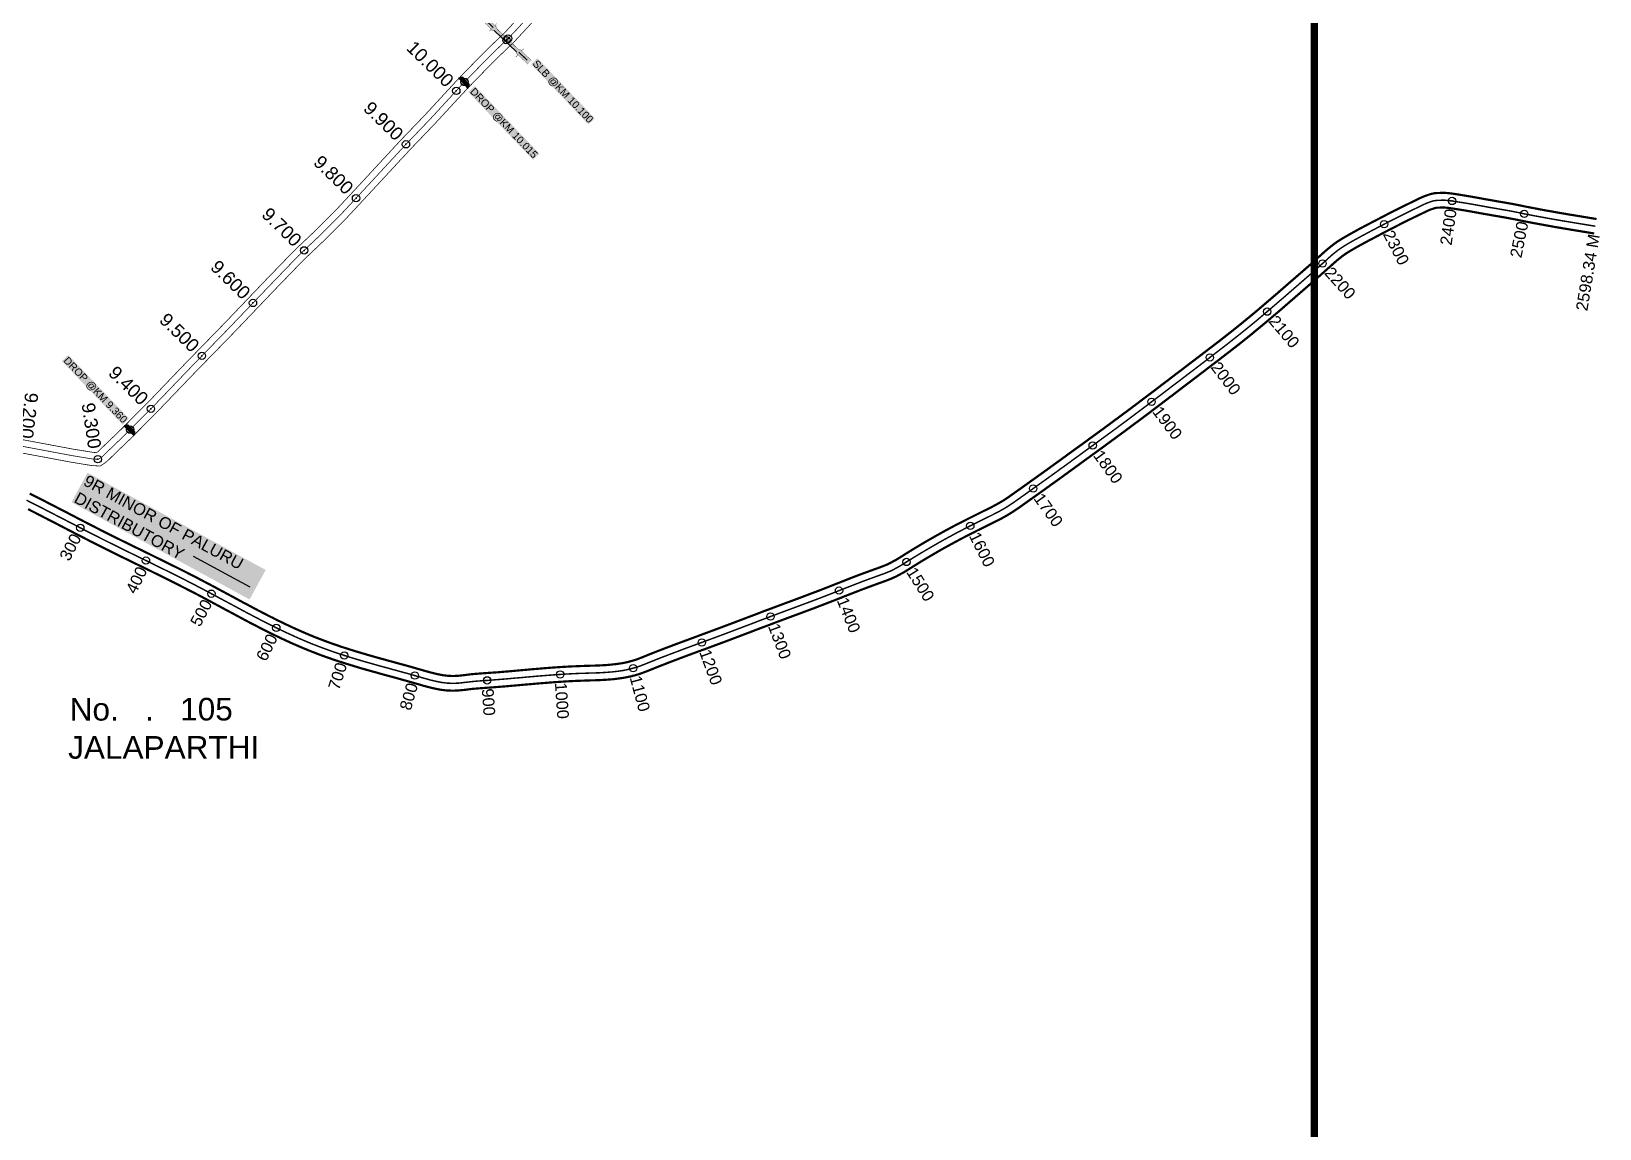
# Model space of a CAD drawing. Header units: inches. Extents: x 198958 to 218693, y 1596361 to 1611769.
# Drawn here: x 206485 to 208623, y 1604551 to 1606047 of the extents above; entities that cross this region are included whole.
import ezdxf
from ezdxf.enums import TextEntityAlignment as Align

# ---------------------------------------------------------------- set-up
doc = ezdxf.new("R2010")
doc.units = ezdxf.units.IN
doc.header["$LTSCALE"] = 15
doc.header["$MEASUREMENT"] = 0
doc.header["$PDMODE"] = 32
doc.header["$PDSIZE"] = 10
doc.linetypes.add('ACAD_ISO02W100', pattern=[15, 12, -3])
doc.linetypes.add('HIDDEN2', pattern=[0.1875, 0.125, -0.0625])
for name, color, linetype in [('CANAL1', 7, 'Continuous'), ('CHANAGE', 1, 'Continuous'), ('CSMark', 72, 'Continuous'), ('PAPER SIZE', 5, 'Continuous'), ('STRUCTURE', 5, 'Continuous'), ('TEXT', 1, 'Continuous'), ('text2', 7, 'Continuous')]:
    doc.layers.add(name, color=color, linetype=linetype)
doc.styles.get("Standard").update_dxf_attribs({"font": 'arial.ttf'})
doc.dimstyles.get("Standard").update_dxf_attribs({"dimtxt": 0.18, "dimasz": 0.18, "dimexe": 0.18, "dimexo": 0.0625, "dimgap": 0.09, "dimtad": 0, "dimtih": 1, "dimtoh": 1, "dimdec": 4, "dimzin": 0, "dimdsep": 46, "dimtxsty": 'Standard', "dimcen": 0.09, "dimadec": 0, "dimazin": 0, "dimtfac": 1, "dimtdec": 4, "dimtofl": 0, "dimtmove": 0, "dimatfit": 3, "dimfxl": 1, "dimtolj": 1, "dimtzin": 0, "dimarcsym": 0})

# ---------------------------------------------------------------- blocks, each defined once
blk = doc.blocks.new('DROP')
h = blk.add_hatch()
h.set_pattern_fill('ANSI31', color=1, scale=10, angle=45)
h.set_pattern_definition([(90, (-324.4107, -25.7687), (-1.25, 0), [])])
h.paths.add_polyline_path([(-9.9, -4.3), (-13.8, 4.1), (13.8, 4.1), (10.2, -4.3)])
at = {"layer": 'STRUCTURE', "color": 5, "const_width": 0.49}
blk.add_lwpolyline([(-9.9, -4.3), (-13.8, 4.1), (13.8, 4.1), (10.2, -4.3), (-9.9, -4.3)], dxfattribs=at)
at = {"layer": 'STRUCTURE', "color": 5}
blk.add_circle((0, 0), 1.33, dxfattribs=at)
blk = doc.blocks.new('SLB')
at = {"layer": 'STRUCTURE'}
h = blk.add_hatch(dxfattribs=at)
h.set_pattern_fill('DOTS', color=6, scale=20, angle=320.3722, style=0)
h.set_pattern_definition([(320.372247934, (-159.4327, -72.9564), (1.2786241598, 0.5641323054), [0, -1.25])])
h.paths.add_polyline_path([(769699.5, 1706871.1), (769699.5, 1706861.1), (769729.1, 1706861.1), (769732.1, 1706863.1), (769792.1, 1706863.1), (769795.1, 1706861.1), (769824.7, 1706861.1), (769824.7, 1706871.1), (769795.1, 1706871.1), (769792.1, 1706869.1), (769732.1, 1706869.1), (769729.1, 1706871.1)])
at = {"layer": 'STRUCTURE', "color": 6, "linetype": 'ACAD_ISO02W100', "ltscale": 0.5, "const_width": 0.5}
for points in [[(769699.5, 1706871.1), (769729.1, 1706871.1)], [(769795.1, 1706871.1), (769824.7, 1706871.1)], [(769699.5, 1706861.1), (769729.1, 1706861.1)], [(769795.1, 1706861.1), (769824.7, 1706861.1)]]:
    blk.add_lwpolyline(points, dxfattribs=at)
at = {"layer": 'STRUCTURE', "color": 6, "const_width": 0.628}
for points in [[(769726.1, 1706877.1), (769726.1, 1706873.1), (769732.1, 1706869.1), (769792.1, 1706869.1), (769798.1, 1706873.1), (769798.1, 1706877.1)], [(769726.1, 1706855.1), (769726.1, 1706859.1), (769732.1, 1706863.1), (769792.1, 1706863.1), (769798.1, 1706859.1), (769798.1, 1706855.1)]]:
    blk.add_lwpolyline(points, dxfattribs=at)
at = {"layer": 'STRUCTURE', "color": 6}
blk.add_lwpolyline([(769732.1, 1706863.1), (769792.1, 1706863.1)], dxfattribs=at)
blk.add_lwpolyline([(769732.1, 1706863.1), (769792.1, 1706863.1)], dxfattribs=at)
at = {"layer": 'STRUCTURE', "color": 0}
blk.add_circle((769762.1, 1706866.1), 1.24, dxfattribs=at)
for points in [[(769703.8, 1706866), (769726.7, 1706866)], [(769818.6, 1706865.8), (769795.7, 1706865.8)]]:
    blk.add_leader(points, dimstyle='Standard', override={"dimasz": 10, "dimgap": 0.09, "dimtad": 0}, dxfattribs=at)

msp = doc.modelspace()

# ---------------------------------------------------------------- linework, layer by layer
at = {"layer": 'CANAL1', "color": 200, "const_width": 1}
for points in [[(206413.6, 1605483.3), (206539.3, 1605459.8), (206556.4, 1605457), (206567.9, 1605455.1), (206579, 1605454.6), (206588, 1605460.7), (206597.5, 1605470.1), (206619.7, 1605491.4), (206655.4, 1605527.3), (206707.3, 1605581.4), (206760.8, 1605636.3), (206818.5, 1605696.7), (206855.6, 1605735.1), (206881.9, 1605760.1), (206914.2, 1605792.3), (206952.7, 1605833.7), (207001.3, 1605886.2), (207035.6, 1605922), (207078.8, 1605968.8), (207114.1, 1606005.1), (207130.9, 1606021.4), (207143.1, 1606033.1), (207169.7, 1606061.7)], [(206416.9, 1605501), (206542.4, 1605477.5), (206559.3, 1605474.8), (206569.7, 1605473.1), (206573.9, 1605472.9), (206576.5, 1605474.7), (206584.9, 1605483), (206607.1, 1605504.3), (206642.6, 1605539.9), (206694.4, 1605594), (206747.8, 1605648.8), (206805.5, 1605709.2), (206842.9, 1605747.9), (206869.4, 1605773), (206901.3, 1605804.8), (206939.5, 1605845.9), (206988.2, 1605898.6), (207022.5, 1605934.3), (207065.7, 1605981.2), (207101.4, 1606017.9), (207118.4, 1606034.4), (207130.3, 1606045.7), (207156.8, 1606074.2)]]:
    msp.add_lwpolyline(points, dxfattribs=at)
at = {"layer": 'CANAL1', "color": 1, "linetype": 'HIDDEN2', "ltscale": 4, "const_width": 1}
msp.add_lwpolyline([(206415.3, 1605492.2), (206540.9, 1605468.7), (206557.9, 1605465.9), (206568.8, 1605464.1), (206576.4, 1605463.8), (206582.3, 1605467.7), (206591.2, 1605476.6), (206613.4, 1605497.9), (206649, 1605533.6), (206700.9, 1605587.7), (206754.3, 1605642.6), (206812, 1605702.9), (206849.2, 1605741.5), (206875.7, 1605766.6), (206907.8, 1605798.6), (206946.1, 1605839.8), (206994.8, 1605892.4), (207029.1, 1605928.2), (207072.2, 1605975), (207107.8, 1606011.5), (207124.6, 1606027.9), (207136.7, 1606039.4), (207163.2, 1606067.9)], dxfattribs=at)
at = {"layer": 'CANAL1', "color": 200, "linetype": 'ByBlock', "ltscale": 40, "const_width": 3}
for points in [[(206482.8, 1605417), (206489.7, 1605413.5), (206496.6, 1605410), (206503.5, 1605406.5), (206510.4, 1605402.9), (206515.2, 1605400.5), (206524.2, 1605395.8), (206531.1, 1605392.3), (206538, 1605388.7), (206544.9, 1605385.1), (206551.7, 1605381.5), (206558.6, 1605378), (206565.5, 1605374.4), (206572.4, 1605370.9), (206581.8, 1605366.1), (206586.1, 1605363.9), (206593, 1605360.5), (206600, 1605357), (206606.9, 1605353.6), (206613.8, 1605350.2), (206620.8, 1605346.8), (206627.7, 1605343.4), (206634.7, 1605340), (206641.7, 1605336.6), (206648.6, 1605333.2), (206655.6, 1605329.7), (206662.6, 1605326.3), (206669.5, 1605322.9), (206676.5, 1605319.4), (206683.5, 1605316), (206690.4, 1605312.5), (206697.4, 1605309), (206704.3, 1605305.4), (206711.3, 1605301.9), (206716.2, 1605299.3), (206725.1, 1605294.6), (206732, 1605291), (206738.9, 1605287.3), (206745.7, 1605283.6), (206752.6, 1605279.9), (206759.4, 1605276.3), (206766.2, 1605272.6), (206773, 1605268.9), (206779.9, 1605265.3), (206786.7, 1605261.6), (206793.5, 1605258), (206800.4, 1605254.5), (206807.2, 1605250.9), (206814.1, 1605247.5), (206820.9, 1605244), (206827.8, 1605240.7), (206834.7, 1605237.4), (206841.7, 1605234.1), (206848.6, 1605231), (206855.6, 1605227.9), (206862.6, 1605224.9), (206871.6, 1605221.2), (206876.8, 1605219.2), (206883.9, 1605216.5), (206891.1, 1605213.8), (206898.3, 1605211.3), (206905.5, 1605208.8), (206912.8, 1605206.4), (206920.1, 1605204.1), (206927.4, 1605201.8), (206934.8, 1605199.6), (206941.6, 1605197.6), (206949.5, 1605195.3), (206956.9, 1605193.2), (206964.3, 1605191.2), (206971.7, 1605189.1), (206979.2, 1605187.1), (206986.7, 1605185), (206994.2, 1605183), (207001.7, 1605180.9), (207009.3, 1605178.7), (207013.8, 1605177.4), (207024.3, 1605174.4), (207031.7, 1605172.4), (207038.9, 1605170.7), (207045.9, 1605169.3), (207052.9, 1605168.5), (207059.7, 1605168.2), (207066.6, 1605168.5), (207074, 1605169.3), (207083.5, 1605170.5), (207089.7, 1605171.1), (207097.6, 1605171.7), (207108.9, 1605172.5), (207113, 1605172.8), (207120.7, 1605173.3), (207128.4, 1605174), (207136.1, 1605174.6), (207143.8, 1605175.3), (207151.5, 1605176), (207158.5, 1605176.6), (207167, 1605177.4), (207174.7, 1605178), (207182.5, 1605178.7), (207190.2, 1605179.3), (207198, 1605179.9), (207205.8, 1605180.4), (207213.6, 1605180.9), (207221.4, 1605181.3), (207229.3, 1605181.6), (207233.8, 1605181.8), (207245, 1605182.2), (207252.8, 1605182.4), (207260.5, 1605182.7), (207268.1, 1605183.1), (207275.6, 1605183.8), (207283, 1605184.6), (207290.2, 1605185.7), (207297.2, 1605187.1), (207305.6, 1605189.4), (207310.9, 1605191.1), (207317.8, 1605193.8), (207328.1, 1605198), (207332.2, 1605199.6), (207339.5, 1605202.5), (207346.8, 1605205.3), (207351.6, 1605207.1), (207361.3, 1605210.8), (207368.6, 1605213.5), (207375.1, 1605215.9), (207383.2, 1605218.9), (207390.5, 1605221.6), (207397.7, 1605224.3), (207405, 1605227), (207412.3, 1605229.7), (207422, 1605233.3), (207426.8, 1605235.1), (207434, 1605237.8), (207441.2, 1605240.5), (207448.5, 1605243.3), (207455.7, 1605246), (207463, 1605248.8), (207470.2, 1605251.5), (207477.5, 1605254.3), (207484.7, 1605257.1), (207492.1, 1605259.8), (207499.3, 1605262.5), (207506.6, 1605265.2), (207513.8, 1605267.9), (207521.1, 1605270.6), (207528.4, 1605273.3), (207535.6, 1605276), (207542.9, 1605278.8), (207550.1, 1605281.5), (207557.3, 1605284.2), (207562.2, 1605286.1), (207571.7, 1605289.8), (207578.9, 1605292.7), (207586.1, 1605295.5), (207593.3, 1605298.3), (207600.5, 1605301.2), (207607.8, 1605304), (207615.1, 1605306.8), (207622.5, 1605309.5), (207632.4, 1605313.1), (207637.2, 1605314.8), (207644.3, 1605317.4), (207651.1, 1605320.1), (207654.6, 1605321.8), (207663.7, 1605326.7), (207670.1, 1605330.6), (207675.2, 1605333.9), (207683.3, 1605338.9), (207690, 1605343), (207696.7, 1605347), (207703.4, 1605351), (207710.2, 1605354.9), (207717, 1605358.8), (207723.8, 1605362.6), (207730.7, 1605366.4), (207740.7, 1605371.8), (207744.5, 1605373.8), (207751.5, 1605377.4), (207758.4, 1605380.9), (207765.4, 1605384.4), (207772.3, 1605387.9), (207779.3, 1605391.4), (207785.6, 1605394.5), (207793.1, 1605398.2), (207799.7, 1605401.7), (207807, 1605405.8), (207812.4, 1605409.2), (207818.6, 1605413.4), (207827, 1605419.4), (207831.1, 1605422.3), (207837.4, 1605426.8), (207843.7, 1605431.3), (207850, 1605435.8), (207856.3, 1605440.3), (207862.6, 1605444.8), (207867.6, 1605448.4), (207875.2, 1605453.9), (207881.4, 1605458.4), (207887.7, 1605462.9), (207894, 1605467.5), (207900.2, 1605472.1), (207908.1, 1605477.8), (207912.8, 1605481.2), (207919.1, 1605485.7), (207925.3, 1605490.3), (207931.6, 1605494.9), (207937.8, 1605499.4), (207944.1, 1605504), (207950.3, 1605508.6), (207956.6, 1605513.2), (207962.8, 1605517.8), (207968.5, 1605522), (207975.2, 1605527), (207981.4, 1605531.6), (207987.6, 1605536.3), (207993.8, 1605540.9), (207999.9, 1605545.6), (208006.1, 1605550.2), (208012.3, 1605554.9), (208018.5, 1605559.6), (208024.6, 1605564.3), (208028.3, 1605567.1), (208037, 1605573.7), (208043.1, 1605578.4), (208049.3, 1605583.1), (208055.5, 1605587.8), (208061.6, 1605592.5), (208067.8, 1605597.2), (208073.9, 1605601.9), (208080.1, 1605606.6), (208087.8, 1605612.5), (208092.4, 1605616), (208098.5, 1605620.7), (208104.7, 1605625.4), (208110.8, 1605630.2), (208116.8, 1605634.9), (208122.9, 1605639.7), (208127.1, 1605643.1), (208134.9, 1605649.3), (208140.8, 1605654.2), (208146.8, 1605659.1), (208152.7, 1605664), (208158.6, 1605669), (208165.4, 1605674.8), (208170.3, 1605679), (208176.2, 1605684.1), (208182.1, 1605689.1), (208187.9, 1605694.2), (208193.8, 1605699.3), (208199.6, 1605704.4), (208203.1, 1605707.4), (208211.3, 1605714.5), (208217.2, 1605719.6), (208223, 1605724.7), (208228.8, 1605729.7), (208234.5, 1605734.9), (208240.5, 1605740.3), (208246, 1605745.3), (208252.1, 1605750.6), (208260.1, 1605757), (208265.3, 1605760.7), (208272.2, 1605765), (208282.4, 1605770.9), (208286.1, 1605772.9), (208292.9, 1605776.7), (208299.8, 1605780.4), (208304.6, 1605782.9), (208313.6, 1605787.6), (208320.5, 1605791.2), (208326.9, 1605794.5), (208334.3, 1605798.4), (208341.3, 1605801.9), (208349.3, 1605806), (208355.2, 1605808.9), (208362.2, 1605812.3), (208371.8, 1605817), (208376.4, 1605819.3), (208384.1, 1605822.7), (208392.4, 1605825.5), (208397.9, 1605826.7), (208410.6, 1605827.2), (208419.4, 1605826.4), (208425.6, 1605825.5), (208435.2, 1605824), (208442.9, 1605822.7), (208450.5, 1605821.4), (208458.3, 1605820), (208465.9, 1605818.6), (208475.1, 1605817), (208481.1, 1605815.9), (208488.8, 1605814.6), (208499.8, 1605812.7), (208504.2, 1605811.9), (208511.9, 1605810.4), (208519.5, 1605808.8), (208524.5, 1605807.8), (208534.6, 1605805.9), (208542.2, 1605804.4), (208549.8, 1605803), (208557.4, 1605801.7), (208565, 1605800.3), (208573.4, 1605798.9), (208580.2, 1605797.7), (208587.8, 1605796.5), (208598, 1605794.8), (208603.1, 1605793.9), (208610.8, 1605792.7), (208618.4, 1605791.4)], [(206480.6, 1605395.7), (206487.5, 1605392.2), (206494.4, 1605388.7), (206501.3, 1605385.1), (206506, 1605382.7), (206515, 1605378.1), (206521.9, 1605374.5), (206528.8, 1605370.9), (206535.6, 1605367.4), (206542.5, 1605363.8), (206549.4, 1605360.2), (206556.3, 1605356.7), (206563.3, 1605353.1), (206572.7, 1605348.3), (206577.1, 1605346.1), (206584.1, 1605342.6), (206591.1, 1605339.1), (206598, 1605335.7), (206605, 1605332.2), (206612, 1605328.8), (206618.9, 1605325.4), (206625.9, 1605322), (206632.9, 1605318.6), (206639.8, 1605315.2), (206646.8, 1605311.8), (206653.7, 1605308.4), (206660.7, 1605305), (206667.6, 1605301.5), (206674.5, 1605298.1), (206681.4, 1605294.6), (206688.3, 1605291.1), (206695.2, 1605287.6), (206702.1, 1605284.1), (206706.9, 1605281.6), (206715.8, 1605277), (206722.6, 1605273.3), (206729.4, 1605269.7), (206736.2, 1605266), (206743.1, 1605262.3), (206749.9, 1605258.6), (206756.7, 1605255), (206763.6, 1605251.3), (206770.5, 1605247.6), (206777.3, 1605243.9), (206784.2, 1605240.3), (206791.2, 1605236.7), (206798.1, 1605233.1), (206805.1, 1605229.6), (206812.1, 1605226.1), (206819.1, 1605222.7), (206826.2, 1605219.3), (206833.3, 1605216), (206840.5, 1605212.7), (206847.7, 1605209.6), (206854.9, 1605206.5), (206864.2, 1605202.7), (206869.5, 1605200.6), (206876.9, 1605197.7), (206884.3, 1605195), (206891.7, 1605192.4), (206899.1, 1605189.8), (206906.6, 1605187.4), (206914.1, 1605185), (206921.6, 1605182.7), (206929.1, 1605180.4), (206936, 1605178.3), (206944, 1605176.1), (206951.5, 1605174), (206959, 1605171.9), (206966.4, 1605169.8), (206973.9, 1605167.8), (206981.4, 1605165.8), (206988.8, 1605163.7), (206996.3, 1605161.6), (207003.8, 1605159.5), (207008.3, 1605158.2), (207018.9, 1605155.1), (207026.7, 1605153), (207034.7, 1605151.1), (207042.8, 1605149.5), (207051.2, 1605148.5), (207059.8, 1605148.2), (207068.2, 1605148.6), (207076.3, 1605149.4), (207085.7, 1605150.6), (207091.5, 1605151.1), (207099.1, 1605151.7), (207110.3, 1605152.5), (207114.5, 1605152.8), (207122.3, 1605153.4), (207130.1, 1605154), (207137.8, 1605154.7), (207145.6, 1605155.4), (207153.3, 1605156.1), (207160.3, 1605156.7), (207168.7, 1605157.4), (207176.4, 1605158.1), (207184.1, 1605158.7), (207191.7, 1605159.3), (207199.4, 1605159.9), (207207.1, 1605160.4), (207214.7, 1605160.9), (207222.4, 1605161.3), (207230.1, 1605161.7), (207234.5, 1605161.8), (207245.7, 1605162.2), (207253.5, 1605162.4), (207261.5, 1605162.7), (207269.5, 1605163.2), (207277.5, 1605163.8), (207285.6, 1605164.8), (207293.7, 1605166), (207301.8, 1605167.6), (207311.4, 1605170.2), (207317.6, 1605172.3), (207325.2, 1605175.2), (207335.6, 1605179.4), (207339.6, 1605181), (207346.8, 1605183.8), (207353.9, 1605186.6), (207358.7, 1605188.4), (207368.4, 1605192.1), (207375.6, 1605194.8), (207382, 1605197.2), (207390.1, 1605200.2), (207397.4, 1605202.9), (207404.7, 1605205.5), (207411.9, 1605208.2), (207419.2, 1605210.9), (207429, 1605214.5), (207433.8, 1605216.3), (207441.1, 1605219.1), (207448.3, 1605221.8), (207455.6, 1605224.6), (207462.8, 1605227.3), (207470.1, 1605230.1), (207477.3, 1605232.9), (207484.6, 1605235.6), (207491.8, 1605238.3), (207499.1, 1605241.1), (207506.3, 1605243.8), (207513.6, 1605246.5), (207520.8, 1605249.2), (207528.1, 1605251.9), (207535.4, 1605254.6), (207542.6, 1605257.3), (207549.9, 1605260), (207557.2, 1605262.8), (207564.5, 1605265.6), (207569.4, 1605267.5), (207579, 1605271.2), (207586.2, 1605274), (207593.4, 1605276.9), (207600.6, 1605279.7), (207607.8, 1605282.5), (207615, 1605285.3), (207622.2, 1605288), (207629.4, 1605290.7), (207639.2, 1605294.3), (207643.9, 1605296), (207651.4, 1605298.7), (207659, 1605301.8), (207663.6, 1605303.9), (207673.8, 1605309.4), (207680.7, 1605313.7), (207685.8, 1605316.9), (207693.8, 1605321.9), (207700.3, 1605325.9), (207706.9, 1605329.8), (207713.5, 1605333.7), (207720.2, 1605337.6), (207726.8, 1605341.4), (207733.5, 1605345.1), (207740.2, 1605348.8), (207750.1, 1605354.1), (207753.8, 1605356.1), (207760.6, 1605359.6), (207767.5, 1605363.1), (207774.3, 1605366.6), (207781.3, 1605370), (207788.2, 1605373.4), (207794.5, 1605376.6), (207802.2, 1605380.4), (207809.3, 1605384.1), (207817.2, 1605388.7), (207823.3, 1605392.5), (207829.9, 1605396.9), (207838.6, 1605403.1), (207842.7, 1605406), (207849, 1605410.5), (207855.4, 1605415), (207861.7, 1605419.5), (207868, 1605424), (207874.3, 1605428.6), (207879.3, 1605432.2), (207886.9, 1605437.6), (207893.2, 1605442.2), (207899.5, 1605446.8), (207905.7, 1605451.3), (207912, 1605455.9), (207919.8, 1605461.6), (207924.5, 1605465), (207930.8, 1605469.6), (207937.1, 1605474.1), (207943.4, 1605478.7), (207949.6, 1605483.3), (207955.9, 1605487.9), (207962.2, 1605492.5), (207968.4, 1605497.1), (207974.7, 1605501.7), (207980.4, 1605505.9), (207987.1, 1605511), (207993.4, 1605515.6), (207999.6, 1605520.3), (208005.8, 1605524.9), (208012, 1605529.6), (208018.2, 1605534.3), (208024.4, 1605539), (208030.6, 1605543.7), (208036.7, 1605548.4), (208040.4, 1605551.1), (208049.1, 1605557.8), (208055.2, 1605562.5), (208061.4, 1605567.2), (208067.6, 1605571.9), (208073.8, 1605576.6), (208079.9, 1605581.3), (208086.1, 1605586), (208092.2, 1605590.7), (208100, 1605596.6), (208104.6, 1605600.1), (208110.7, 1605604.9), (208116.9, 1605609.6), (208123, 1605614.4), (208129.2, 1605619.2), (208135.3, 1605624), (208139.6, 1605627.5), (208147.5, 1605633.8), (208153.5, 1605638.8), (208159.5, 1605643.7), (208165.5, 1605648.7), (208171.5, 1605653.7), (208178.3, 1605659.6), (208183.4, 1605663.8), (208189.3, 1605668.9), (208195.1, 1605674), (208201, 1605679.1), (208206.9, 1605684.2), (208212.7, 1605689.3), (208216.2, 1605692.3), (208224.4, 1605699.4), (208230.3, 1605704.5), (208236.1, 1605709.6), (208242, 1605714.8), (208247.8, 1605720), (208253.9, 1605725.4), (208259.4, 1605730.4), (208265, 1605735.3), (208272.1, 1605741), (208276.4, 1605744), (208282.6, 1605747.9), (208292.2, 1605753.5), (208295.7, 1605755.4), (208302.5, 1605759.1), (208309.2, 1605762.7), (208314, 1605765.2), (208322.9, 1605769.9), (208329.7, 1605773.5), (208336.1, 1605776.8), (208343.5, 1605780.6), (208350.3, 1605784.1), (208358.2, 1605788.1), (208364.1, 1605791), (208371, 1605794.4), (208380.6, 1605799), (208384.9, 1605801.1), (208391.4, 1605804.1), (208397.8, 1605806.2), (208400.4, 1605806.8), (208410.1, 1605807.2), (208417, 1605806.5), (208422.6, 1605805.7), (208432.1, 1605804.2), (208439.6, 1605803), (208447, 1605801.7), (208454.7, 1605800.3), (208462.3, 1605798.9), (208471.6, 1605797.3), (208477.7, 1605796.2), (208485.4, 1605794.9), (208496.2, 1605793), (208500.4, 1605792.2), (208508, 1605790.8), (208515.5, 1605789.2), (208520.6, 1605788.2), (208530.9, 1605786.2), (208538.5, 1605784.8), (208546.2, 1605783.4), (208553.9, 1605782), (208561.5, 1605780.6), (208570, 1605779.2), (208576.9, 1605778), (208584.5, 1605776.7), (208594.7, 1605775.1), (208599.9, 1605774.2), (208607.5, 1605773), (208615.2, 1605771.7)]]:
    msp.add_lwpolyline(points, dxfattribs=at)
at = {"layer": 'CANAL1', "color": 1, "linetype": 'HIDDEN2', "ltscale": 40, "const_width": 2}
msp.add_lwpolyline([(206478.2, 1605408.1), (206485.1, 1605404.6), (206492, 1605401.1), (206498.9, 1605397.6), (206505.8, 1605394), (206510.6, 1605391.6), (206519.6, 1605386.9), (206526.5, 1605383.4), (206533.4, 1605379.8), (206540.3, 1605376.2), (206547.1, 1605372.7), (206554, 1605369.1), (206560.9, 1605365.5), (206567.8, 1605362), (206577.3, 1605357.2), (206581.6, 1605355), (206588.6, 1605351.5), (206595.5, 1605348.1), (206602.5, 1605344.6), (206609.4, 1605341.2), (206616.4, 1605337.8), (206623.3, 1605334.4), (206630.3, 1605331), (206637.3, 1605327.6), (206644.2, 1605324.2), (206651.2, 1605320.8), (206658.2, 1605317.3), (206665.1, 1605313.9), (206672.1, 1605310.5), (206679, 1605307), (206685.9, 1605303.6), (206692.9, 1605300.1), (206699.8, 1605296.5), (206706.7, 1605293), (206711.6, 1605290.4), (206720.4, 1605285.8), (206727.3, 1605282.2), (206734.1, 1605278.5), (206741, 1605274.8), (206747.8, 1605271.1), (206754.6, 1605267.5), (206761.5, 1605263.8), (206768.3, 1605260.1), (206775.2, 1605256.4), (206782, 1605252.8), (206788.9, 1605249.2), (206795.8, 1605245.6), (206802.7, 1605242), (206809.6, 1605238.5), (206816.5, 1605235.1), (206823.5, 1605231.7), (206830.5, 1605228.3), (206837.5, 1605225.1), (206844.5, 1605221.9), (206851.6, 1605218.7), (206858.8, 1605215.7), (206867.9, 1605211.9), (206873.1, 1605209.9), (206880.4, 1605207.1), (206887.7, 1605204.4), (206895, 1605201.8), (206902.3, 1605199.3), (206909.7, 1605196.9), (206917.1, 1605194.5), (206924.5, 1605192.2), (206931.9, 1605190), (206938.8, 1605187.9), (206946.8, 1605185.7), (206954.2, 1605183.6), (206961.6, 1605181.5), (206969.1, 1605179.5), (206976.5, 1605177.4), (206984, 1605175.4), (206991.5, 1605173.3), (206999, 1605171.3), (207006.5, 1605169.1), (207011.1, 1605167.8), (207021.6, 1605164.8), (207029.2, 1605162.7), (207036.8, 1605160.9), (207044.4, 1605159.4), (207052, 1605158.5), (207059.7, 1605158.2), (207067.4, 1605158.5), (207075.1, 1605159.4), (207084.6, 1605160.5), (207090.6, 1605161.1), (207098.3, 1605161.7), (207109.6, 1605162.5), (207113.8, 1605162.8), (207121.5, 1605163.4), (207129.2, 1605164), (207137, 1605164.7), (207144.7, 1605165.4), (207152.4, 1605166), (207159.4, 1605166.7), (207167.8, 1605167.4), (207175.5, 1605168.1), (207183.3, 1605168.7), (207191, 1605169.3), (207198.7, 1605169.9), (207206.4, 1605170.4), (207214.2, 1605170.9), (207221.9, 1605171.3), (207229.7, 1605171.7), (207234.2, 1605171.8), (207245.4, 1605172.2), (207253.2, 1605172.4), (207261, 1605172.7), (207268.8, 1605173.2), (207276.6, 1605173.8), (207284.3, 1605174.7), (207291.9, 1605175.8), (207299.5, 1605177.4), (207308.5, 1605179.8), (207314.3, 1605181.7), (207321.5, 1605184.5), (207331.9, 1605188.7), (207335.9, 1605190.3), (207343.1, 1605193.2), (207350.4, 1605195.9), (207355.2, 1605197.8), (207364.9, 1605201.4), (207372.1, 1605204.2), (207378.6, 1605206.6), (207386.7, 1605209.6), (207393.9, 1605212.2), (207401.2, 1605214.9), (207408.5, 1605217.6), (207415.8, 1605220.3), (207425.5, 1605223.9), (207430.3, 1605225.7), (207437.5, 1605228.4), (207444.8, 1605231.2), (207452, 1605233.9), (207459.3, 1605236.7), (207466.5, 1605239.4), (207473.8, 1605242.2), (207481, 1605245), (207488.3, 1605247.7), (207495.6, 1605250.5), (207502.8, 1605253.2), (207510.1, 1605255.9), (207517.3, 1605258.6), (207524.6, 1605261.3), (207531.9, 1605264), (207539.1, 1605266.7), (207546.4, 1605269.4), (207553.6, 1605272.1), (207560.9, 1605274.9), (207565.8, 1605276.8), (207575.3, 1605280.5), (207582.5, 1605283.3), (207589.7, 1605286.2), (207597, 1605289), (207604.2, 1605291.8), (207611.4, 1605294.6), (207618.6, 1605297.4), (207625.9, 1605300.1), (207635.8, 1605303.7), (207640.5, 1605305.4), (207647.8, 1605308), (207655, 1605310.9), (207659.1, 1605312.8), (207668.7, 1605318.1), (207675.4, 1605322.2), (207680.5, 1605325.4), (207688.5, 1605330.4), (207695.1, 1605334.4), (207701.8, 1605338.4), (207708.5, 1605342.3), (207715.2, 1605346.2), (207721.9, 1605350.1), (207728.7, 1605353.9), (207735.5, 1605357.6), (207745.4, 1605363), (207749.1, 1605364.9), (207756, 1605368.5), (207762.9, 1605372), (207769.9, 1605375.5), (207776.8, 1605379), (207783.7, 1605382.4), (207790, 1605385.5), (207797.6, 1605389.3), (207804.5, 1605392.9), (207812.1, 1605397.2), (207817.8, 1605400.8), (207824.3, 1605405.2), (207832.8, 1605411.2), (207836.9, 1605414.1), (207843.2, 1605418.6), (207849.5, 1605423.1), (207855.9, 1605427.7), (207862.2, 1605432.2), (207868.5, 1605436.7), (207873.5, 1605440.3), (207881, 1605445.7), (207887.3, 1605450.3), (207893.6, 1605454.8), (207899.9, 1605459.4), (207906.1, 1605464), (207914, 1605469.7), (207918.7, 1605473.1), (207924.9, 1605477.7), (207931.2, 1605482.2), (207937.5, 1605486.8), (207943.7, 1605491.4), (207950, 1605495.9), (207956.2, 1605500.5), (207962.5, 1605505.1), (207968.7, 1605509.7), (207974.5, 1605514), (207981.2, 1605519), (207987.4, 1605523.6), (207993.6, 1605528.3), (207999.8, 1605532.9), (208006, 1605537.6), (208012.1, 1605542.3), (208018.3, 1605547), (208024.5, 1605551.6), (208030.7, 1605556.3), (208034.3, 1605559.1), (208043, 1605565.7), (208049.2, 1605570.4), (208055.4, 1605575.1), (208061.5, 1605579.8), (208067.7, 1605584.5), (208073.9, 1605589.2), (208080, 1605593.9), (208086.2, 1605598.6), (208093.9, 1605604.6), (208098.5, 1605608.1), (208104.6, 1605612.8), (208110.8, 1605617.5), (208116.9, 1605622.3), (208123, 1605627.1), (208129.1, 1605631.9), (208133.4, 1605635.3), (208141.2, 1605641.6), (208147.2, 1605646.5), (208153.2, 1605651.4), (208159.1, 1605656.4), (208165, 1605661.4), (208171.9, 1605667.2), (208176.8, 1605671.4), (208182.7, 1605676.5), (208188.6, 1605681.6), (208194.5, 1605686.6), (208200.3, 1605691.7), (208206.2, 1605696.8), (208209.7, 1605699.8), (208217.9, 1605707), (208223.7, 1605712), (208229.6, 1605717.1), (208235.4, 1605722.3), (208241.2, 1605727.4), (208247.2, 1605732.8), (208252.7, 1605737.8), (208258.5, 1605743), (208266.1, 1605749), (208270.8, 1605752.3), (208277.4, 1605756.5), (208287.3, 1605762.2), (208290.9, 1605764.1), (208297.7, 1605767.9), (208304.5, 1605771.5), (208309.3, 1605774.1), (208318.2, 1605778.8), (208325.1, 1605782.4), (208331.5, 1605785.7), (208338.9, 1605789.5), (208345.8, 1605793), (208353.7, 1605797), (208359.6, 1605799.9), (208366.6, 1605803.3), (208376.2, 1605808), (208380.6, 1605810.2), (208387.8, 1605813.4), (208395.1, 1605815.9), (208399.2, 1605816.7), (208410.4, 1605817.2), (208418.2, 1605816.4), (208424.1, 1605815.6), (208433.6, 1605814.1), (208441.3, 1605812.9), (208448.8, 1605811.6), (208456.5, 1605810.2), (208464.1, 1605808.8), (208473.4, 1605807.1), (208479.4, 1605806.1), (208487.1, 1605804.8), (208498, 1605802.9), (208502.3, 1605802.1), (208509.9, 1605800.6), (208517.5, 1605799), (208522.5, 1605798), (208532.7, 1605796), (208540.4, 1605794.6), (208548, 1605793.2), (208555.6, 1605791.8), (208563.2, 1605790.5), (208571.7, 1605789), (208578.5, 1605787.9), (208586.2, 1605786.6), (208596.4, 1605784.9), (208601.5, 1605784.1), (208609.1, 1605782.8), (208616.8, 1605781.6)], dxfattribs=at)
at = {"layer": 'CHANAGE'}
for p in [(208421.5, 1605816), (208328.8, 1605784.3), (208519.9, 1605798.5), (208244.9, 1605730.8), (208169.5, 1605665.1), (208091.4, 1605602.6), (208011.9, 1605542.1), (207931.6, 1605482.5), (207850.5, 1605423.9), (207764.8, 1605372.9), (206551.7, 1605370.3), (206641.2, 1605325.6), (207677.8, 1605323.7), (206730.4, 1605280.5), (207585.9, 1605284.7), (207492.4, 1605249.3), (206818.9, 1605233.9), (207398.8, 1605214), (206911.5, 1605196.3), (207007.6, 1605168.8), (207106.2, 1605162.3), (207205.8, 1605170.4), (207305.2, 1605178.9)]:
    msp.add_point(p, dxfattribs=at)
at = {"layer": 'text2', "color": 5, "const_width": 10}
msp.add_lwpolyline([(199249, 1611176.2), (208233.7, 1611176.2), (208233.7, 1598880.5), (199249, 1598880.5)], close=True, dxfattribs=at)
at = {"layer": 'text2', "color": 3}
for p in [(207132.5, 1606035.4), (207075.5, 1605978.3), (206619.7, 1605504.2)]:
    msp.add_point(p, dxfattribs=at)
at = {"layer": 'text2', "color": 2, "linetype": 'Continuous'}
for p in [(207134.7, 1606037.5), (207064.2, 1605966.3), (206995.6, 1605893.3), (206927.5, 1605819.8), (206856.9, 1605748.7), (206787.1, 1605676.9), (206717.5, 1605604.8), (206648, 1605532.6), (206575.6, 1605463.8)]:
    msp.add_point(p, dxfattribs=at)

# ---------------------------------------------------------------- block references
at = {"xscale": 0.7, "yscale": 0.7, "zscale": 0.7}
for p, rotation in [((207075.5, 1605978.3), 131.6012799622036), ((206619.7, 1605504.2), 135.5465268236686)]:
    msp.add_blockref('DROP', p, dxfattribs=dict(at, rotation=rotation))
at = {"layer": 'STRUCTURE', "color": 0, "xscale": 0.7000000000000001, "yscale": 0.7000000000000001, "zscale": 0.7000000000000001, "rotation": 316.2086837625144}
msp.add_blockref('SLB', (-1008678.8, 1116437.4), dxfattribs=at)

# ---------------------------------------------------------------- texts
at = {"layer": 'CHANAGE'}
for s, rotation, p in [('2400', 81.7997, (208419.9, 1605805.1)), ('2500', 78.6548, (208517.8, 1605787.8)), ('2598.34 M', 80.6873, (208615, 1605770.7)), ('300', 62.628, (206546.7, 1605360.5)), ('400', 63.9706, (206636.4, 1605315.8)), ('500', 61.8764, (206725.2, 1605270.8)), ('600', 63.9641, (206814.1, 1605224)), ('700', 72.2418, (206908.1, 1605185.8)), ('800', 73.9187, (207004.6, 1605158.2))]:
    msp.add_text(s, height=16, rotation=rotation, dxfattribs=at).set_placement(p, align=Align.MIDDLE_RIGHT)
for s, rotation, p in [('2300', 297.3849, (208333.9, 1605774.5)), ('2200', 312.0213, (208252.3, 1605722.6)), ('2100', 310.3402, (208176.6, 1605656.8)), ('2000', 307.4323, (208098.1, 1605593.9)), ('1900', 307.1066, (208018.5, 1605533.3)), ('1800', 306.0865, (207938, 1605473.6)), ('1700', 305.5386, (207856.9, 1605414.9)), ('1600', 296.7278, (207769.7, 1605363.1)), ('1500', 302.2887, (207683.6, 1605314.4)), ('1400', 291.5008, (207590, 1605274.5)), ('1300', 290.6381, (207496.3, 1605239)), ('1200', 290.216, (207402.6, 1605203.7)), ('1100', 285.0612, (207308.1, 1605168.3)), ('900', 273.9183, (207106.9, 1605151.3)), ('1000', 273.8821, (207206.6, 1605159.4))]:
    msp.add_text(s, height=16, rotation=rotation, dxfattribs=at).set_placement(p, align=Align.MIDDLE_LEFT)
at = {"layer": 'CSMark', "color": 1}
for s, rotation, p in [('10.000', 315.7011, (207001.2, 1606029.8)), ('9.900', 315.7011, (206942.5, 1605947.1)), ('9.800', 315.7011, (206874.4, 1605873.6)), ('9.700', 315.7011, (206803.8, 1605802.5)), ('9.600', 315.7011, (206734, 1605730.7)), ('9.500', 315.7011, (206664.4, 1605658.6)), ('9.400', 315.7011, (206594.9, 1605586.4)), ('9.200', 263.1154, (206485.7, 1605554.6)), ('9.300', 278.5342, (206562.3, 1605540.7))]:
    msp.add_text(s, height=18, rotation=rotation, dxfattribs=at).set_placement(p, align=Align.MIDDLE_LEFT)
at = {"layer": 'STRUCTURE', "color": 5, "attachment_point": 1, "bg_fill": 1, "box_fill_scale": 1.1, "bg_fill_color": 7, "bg_fill_true_color": 16777215, "bg_fill_transparency": 0}
for s, insert, char_height, width, rotation in [('SLB @KM 10.100', (207174.7, 1606009.4), 10, 111.464, 313.6334), ('DROP @KM 10.015', (207089.4, 1605971.4), 10, 125.53, 313.6334), ('DROP @KM 9.360', (206535.3, 1605604.6), 10, 117.651, 313.6334), ('{\\C1;9R MINOR OF PALURU DISTRIBUTORY}', (206562.3, 1605443.3), 16, 273.397, 331.3487)]:
    msp.add_mtext(s, dxfattribs=dict(at, insert=insert, char_height=char_height, width=width, rotation=rotation))
at = {"layer": 'TEXT'}
for s, height, p in [('No.   .   105', 30.796, (206537.2, 1605107.4)), ('JALAPARTHI', 30.8, (206535.1, 1605055.4))]:
    msp.add_text(s, height=height, rotation=0.0563, dxfattribs=at).set_placement(p)

# ---------------------------------------------------------------- leaders
at = {"layer": 'PAPER SIZE', "color": 1}
msp.add_leader([(206783.2, 1605289.5), (206706.1, 1605331.1)], dimstyle='Standard', override={"dimasz": 40, "dimgap": 0.09, "dimtad": 0, "dimtfill": 2, "dimtfillclr": 5}, dxfattribs=at)

doc.saveas('drawing.dxf')
